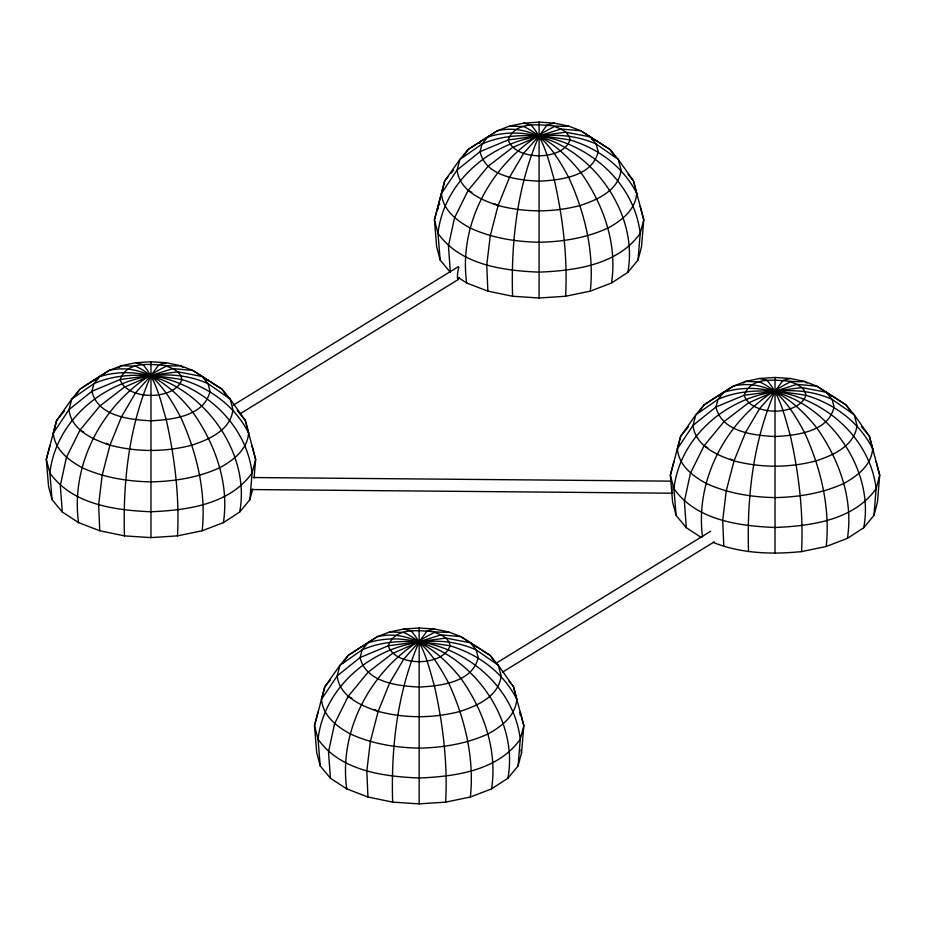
<?xml version="1.0" encoding="UTF-8"?>
<svg xmlns="http://www.w3.org/2000/svg" width="926" height="926" viewBox="0 0 926 926"><rect width="100%" height="100%" fill="white"/><g stroke="black" fill="none" stroke-linecap="round" stroke-linejoin="round"><path stroke-width="1.39" d="M177.479 535.876C179.563 496.88 174.794 457.814 166.252 419.791C160.638 400.703 156.39 380.065 142.974 364.636L135.694 362.749L121.445 365.701L109.222 370.388L93.005 380.667L79.972 389.151L71.788 399.037L56.648 420.416L46.3 459.423L48.546 486.405L52.041 499.658L62.273 512.009L78.548 522.623L99.765 530.76L124.466 535.876L150.973 537.612L177.479 535.876L202.181 530.76L223.398 522.623L239.672 512.009L249.904 499.658L252.705 489.055M445.661 802.124C447.744 763.128 442.975 724.063 434.444 686.05C428.819 666.952 424.571 646.313 411.156 630.884L403.875 629.009L389.626 631.96L377.403 636.648L361.186 646.915L348.153 655.411L339.969 665.296L324.829 686.675L314.481 725.671L316.727 752.664L320.222 765.918L330.455 778.268L346.729 788.871L367.946 797.008L392.647 802.124L419.154 803.872L445.661 802.124L470.373 797.008L491.579 788.871L507.865 778.268L518.097 765.918L521.581 752.664L523.827 725.671L520.262 712.129L520.03 714.999M565.601 296.251C567.684 257.254 562.915 218.2 554.373 180.176C548.759 161.078 544.511 140.451 531.096 125.01L523.803 123.135L509.566 126.086L497.331 130.774L481.126 141.041L468.093 149.537L459.909 159.422L444.769 180.801L434.421 219.798L436.667 246.791L440.151 260.044L450.383 272.394L448.439 245.969L454.527 217.853L468.093 190.524L487.956 166.414L512.333 147.662L539.094 135.902L560.936 129.015L580.845 130.774L610.095 149.537L618.279 159.422L633.419 180.801L643.767 219.798L641.521 246.791L638.026 260.044L627.793 272.394L611.519 282.997L590.302 291.134L565.601 296.251L539.094 297.998L512.587 296.251L487.875 291.134L466.669 282.997L457.363 276.943M713.205 542.416C741.055 553.655 771.983 554.558 801.534 551.607C803.618 512.599 798.849 473.545 790.306 435.521C784.692 416.434 780.444 395.796 767.029 380.355L759.748 378.479L745.499 381.431L733.276 386.119L717.06 396.397L704.026 404.882L695.843 414.767L680.703 436.146L670.355 475.154L672.6 502.135L676.096 515.388L686.328 527.739L701.433 537.589M202.181 530.76C206.301 491.613 196.706 452.316 180.501 416.839C169.632 396.895 157.084 375.898 135.52 366.175L121.445 365.701L119.153 367.39M470.373 797.008C474.494 757.873 464.898 718.576 448.682 683.099C437.824 663.143 425.265 642.158 403.713 632.423L389.626 631.96M590.302 291.134C594.423 251.999 584.827 212.702 568.622 177.225C557.753 157.281 545.206 136.284 523.641 126.561L509.566 126.086M801.534 551.607L826.235 546.49C830.356 507.344 820.76 468.047 804.555 432.569C793.686 412.626 781.139 391.629 759.586 381.906L745.499 381.431L743.208 383.121M223.398 522.623C229.416 483.349 215.202 443.982 192.724 412.151C173 387.346 143.125 362.332 109.222 370.388L79.972 389.151L75.978 394.881M491.579 788.871C497.598 749.609 483.384 710.23 460.916 678.399C441.181 653.606 411.306 628.592 377.403 636.648L348.153 655.411L342.574 663.433M611.519 282.997C617.538 243.735 603.324 204.357 580.845 172.537C561.121 147.732 531.246 122.718 497.331 130.774L468.093 149.537L463.301 156.413M826.235 546.49L847.452 538.342C853.471 499.079 839.257 459.701 816.778 427.881C797.054 403.076 767.179 378.063 733.276 386.119L704.026 404.882L700.044 410.612M239.672 512.009C253.898 437.79 175.685 353.558 99.834 376.512L93.931 383.63L71.788 399.037L68.987 409.651L53.326 433.055C54.657 449.538 68.478 460.21 81.928 467.584C103.55 477.584 127.29 481.393 150.973 481.879C174.655 481.393 198.395 477.584 220.018 467.584C233.468 460.21 247.288 449.538 248.619 433.055L245.297 420.416L230.157 399.037L221.974 389.151L192.724 370.388L180.501 365.701L166.252 362.749L150.973 361.742L135.694 362.749M507.865 778.268C522.079 704.049 443.867 619.818 368.016 642.76L362.112 649.878L339.969 665.296L337.18 675.899L321.507 699.315C322.838 715.786 336.659 726.47 350.109 733.832C371.731 743.844 395.471 747.652 419.154 748.139C442.836 747.652 466.577 743.844 488.21 733.832C501.66 726.47 515.469 715.786 516.801 699.315L513.479 686.675L498.338 665.296L490.155 655.411L460.916 636.648L448.682 631.96L434.444 629.009L419.154 628.002L403.875 629.009M627.793 272.394C642.019 198.176 563.807 113.944 487.956 136.886L482.052 144.016L459.909 159.422L457.108 170.025L441.447 193.441L434.421 219.798L437.986 233.352L440.151 260.044M847.452 538.342L863.726 527.739C877.952 453.52 799.74 369.289 723.889 392.242L717.986 399.361L695.843 414.767L693.042 425.381L677.381 448.786C678.712 465.269 692.532 475.941 705.982 483.314C727.605 493.315 751.345 497.123 775.027 497.609C798.71 497.123 822.45 493.315 844.072 483.314C857.522 475.941 871.343 465.269 872.674 448.786L869.352 436.146L854.212 414.767L846.028 404.882L816.778 386.119L804.555 381.431L790.306 378.479L775.027 377.472L759.748 378.479M249.904 499.658L252.08 472.966L255.645 459.423L252.08 445.869M518.097 765.918L520.262 739.214L523.827 725.671L513.479 686.675L509.045 681.316M638.026 260.044L640.202 233.352L643.767 219.798L640.202 206.255M863.726 527.739L873.959 515.388L876.135 488.696L879.7 475.154L876.135 461.599M254.106 477.885L255.645 459.423L245.297 420.416L237.311 410.785M166.252 362.749L158.971 364.636L150.973 375.528L135.52 392.925L121.445 416.839L109.986 445.151L102.149 475.339L98.631 504.739L99.765 530.76M614.876 156.413L610.095 149.537L580.845 130.774L568.622 126.086L554.373 123.135L547.092 125.01L539.094 135.902L523.641 153.311L509.566 177.225L498.107 205.526L490.271 235.725L486.752 265.125L487.875 291.134M434.444 629.009L427.152 630.884L419.154 641.776L403.713 659.185L389.626 683.099L378.167 711.399L370.331 741.599L366.823 770.999L367.946 797.008M790.306 378.479L783.026 380.355L775.027 391.258L759.586 408.655L745.499 432.569L734.04 460.882L726.204 491.069L722.697 520.47L723.819 546.49M49.865 445.869L46.3 459.423L49.865 472.966L52.041 499.658M53.326 433.055L56.648 420.416L64.635 410.785M318.046 712.129L314.481 725.671L318.046 739.214L320.222 765.918M321.507 699.315L324.829 686.675L330.154 680.251M628.094 174.377L633.419 180.801L636.741 193.441C635.41 209.924 621.589 220.596 608.139 227.958C586.517 237.97 562.776 241.779 539.094 242.265C515.412 241.779 491.671 237.97 470.049 227.958C456.587 220.596 442.778 209.924 441.447 193.441L444.769 180.801L448.311 176.519M673.92 461.599L670.355 475.154L673.92 488.696L676.096 515.388M677.381 448.786L680.703 436.146L688.689 426.516M873.959 515.388L877.454 502.135L879.7 475.154L869.352 436.146L861.365 426.516M458.891 267.475C457.791 269.431 456.043 282.685 459.319 277.707M671.859 486.856L671.859 491.208M225.956 394.881L221.974 389.151L192.724 370.388L172.815 368.629L150.973 375.528L124.223 387.276L99.834 406.039L79.972 430.139L66.406 457.467L60.329 485.583L62.273 512.009M494.148 661.141L490.155 655.411L460.916 636.648L440.996 634.877L419.154 641.776L392.404 653.524L368.016 672.288L348.153 696.398L334.587 723.727L328.51 751.843L330.455 778.268M850.022 410.612L846.028 404.882L816.778 386.119L796.869 384.359L775.027 391.258L748.277 403.007L723.889 421.758L704.026 445.869L690.46 473.198L684.383 501.313L686.328 527.739M479.645 143.426L481.126 141.041M450.974 173.312L453.636 170.095M439.734 204.148L437.986 206.255L438.218 209.126M233.19 405.206L458.497 266.561M240.552 413.505L458.474 279.386M496.417 663.074L710.636 531.246M502.552 672.126L714.305 541.803M93.005 380.667L98.225 378.665M717.06 396.397L719.676 395.39M361.186 646.915L363.802 645.92M523.803 123.135L539.094 122.128L554.373 123.135M568.622 126.086C549.801 128.193 517.333 116.074 508.2 139.93C515.18 161.066 563.008 161.066 569.988 139.93C569.12 132.233 561.029 128.691 554.535 126.561C496.926 154.179 457.803 218.814 466.669 282.997M448.682 631.96C429.861 634.067 397.393 621.936 388.26 645.804C395.24 666.94 443.068 666.94 450.048 645.804C449.179 638.107 441.089 634.565 434.607 632.423C376.986 660.053 337.863 724.688 346.729 788.871M253.249 477.527L670.748 481.138M250.877 489.553L672.693 493.211M498.107 205.526C524.868 212.586 553.308 212.586 580.081 205.526C597.293 199.866 618.776 190.467 621.068 170.025L618.279 159.422L596.136 144.016L590.232 136.886L565.844 132.21L508.2 139.93L480.038 151.656L457.108 170.025C459.412 190.467 480.883 199.866 498.107 205.526L494.357 203.651M734.04 460.882C760.813 467.943 789.241 467.943 816.014 460.882C833.226 455.21 854.71 445.811 857.013 425.381L854.212 414.767L832.069 399.361L826.166 392.242L801.777 387.554L744.134 395.275L715.972 407L693.042 425.381C695.345 445.811 716.828 455.21 734.04 460.882L730.29 459.007M109.986 445.151C136.759 452.212 165.187 452.212 191.96 445.151C209.172 439.48 230.655 430.081 232.958 409.651L230.157 399.037L208.014 383.63L202.111 376.512L177.723 371.824L120.079 379.556L91.917 391.27L68.987 409.651C71.29 430.081 92.774 439.48 109.986 445.151L106.235 443.276M378.167 711.399C404.94 718.46 433.38 718.46 460.141 711.399C477.365 705.739 498.836 696.34 501.14 675.899L498.338 665.296L476.195 649.878L470.292 642.76L445.915 638.083L388.26 645.804L360.098 657.529L337.18 675.899C339.472 696.34 360.955 705.739 378.167 711.399L374.417 709.524M591.841 139.039L597.062 141.041M830.379 395.39L832.995 396.397M206.324 379.66L208.94 380.667M473.209 645.41L477.121 646.915M468.093 190.524L471.843 192.4M704.026 445.869L707.777 447.744M79.972 430.139L83.722 432.014M348.153 696.398L351.915 698.273M806.847 383.121L804.555 381.431C785.734 383.549 753.266 371.419 744.134 395.275C751.113 416.411 798.941 416.411 805.921 395.275C805.053 387.577 796.962 384.035 790.48 381.906C733.334 409.338 694.164 473.209 702.521 536.964M182.792 367.39L180.501 365.701C161.68 367.819 129.212 355.688 120.079 379.556C127.059 400.692 174.887 400.692 181.866 379.556C180.998 371.847 172.907 368.305 166.414 366.175C108.805 393.805 69.681 458.428 78.548 522.623M872.674 448.786C859.212 422.059 834.257 403.771 805.921 395.275C776.683 390.645 745.916 387.068 717.986 399.361L715.972 407C721.667 431.956 753.706 435.44 775.027 436.528C796.348 435.44 828.388 431.956 834.083 407L832.069 399.361C766.925 370.435 682.196 417.522 673.92 488.696C696.34 520.319 739.052 525.991 775.027 527.484C811.002 525.991 853.714 520.319 876.135 488.696C870 437.512 824.58 398.736 775.027 391.258C753.127 441.355 746.819 497.32 748.521 551.607M636.741 193.441C623.279 166.703 598.323 148.426 569.988 139.93C540.749 135.3 509.983 131.724 482.052 144.016L480.038 151.656C485.733 176.611 517.773 180.084 539.094 181.183C560.415 180.084 592.455 176.611 598.15 151.656L596.136 144.016C530.98 115.09 446.251 162.177 437.986 233.352C460.407 264.975 503.119 270.647 539.094 272.14C575.069 270.647 617.781 264.975 640.202 233.352C634.067 182.156 588.647 143.391 539.094 135.902C517.194 186.01 510.886 241.975 512.587 296.251M516.801 699.315C503.339 672.577 478.383 654.3 450.048 645.804C420.809 641.174 390.043 637.597 362.112 649.878L360.098 657.529C365.793 682.485 397.833 685.958 419.154 687.057C440.475 685.958 472.515 682.485 478.21 657.529L476.195 649.878C411.051 620.964 326.322 668.051 318.046 739.214C340.467 770.849 383.179 776.509 419.154 778.014C455.129 776.509 497.841 770.849 520.262 739.214C514.127 688.03 468.706 649.265 419.154 641.776C397.266 691.884 390.946 747.849 392.647 802.124M248.619 433.055C235.158 406.329 210.202 388.04 181.866 379.556C152.628 374.926 121.862 371.338 93.931 383.63L91.917 391.27C97.612 416.225 129.652 419.709 150.973 420.798C172.294 419.709 204.333 416.225 210.028 391.27L208.014 383.63C142.87 354.704 58.13 401.791 49.865 472.966C72.286 504.601 114.998 510.261 150.973 511.754C186.948 510.261 229.66 504.601 252.08 472.966C245.946 421.781 200.525 383.005 150.973 375.528C129.073 425.624 122.764 481.589 124.466 535.876M520.887 750.014L521.581 752.664M775.027 377.472L775.027 553.343M539.094 122.128L539.094 297.998M419.154 628.002L419.154 803.872M150.973 361.742L150.973 537.612"/></g></svg>
